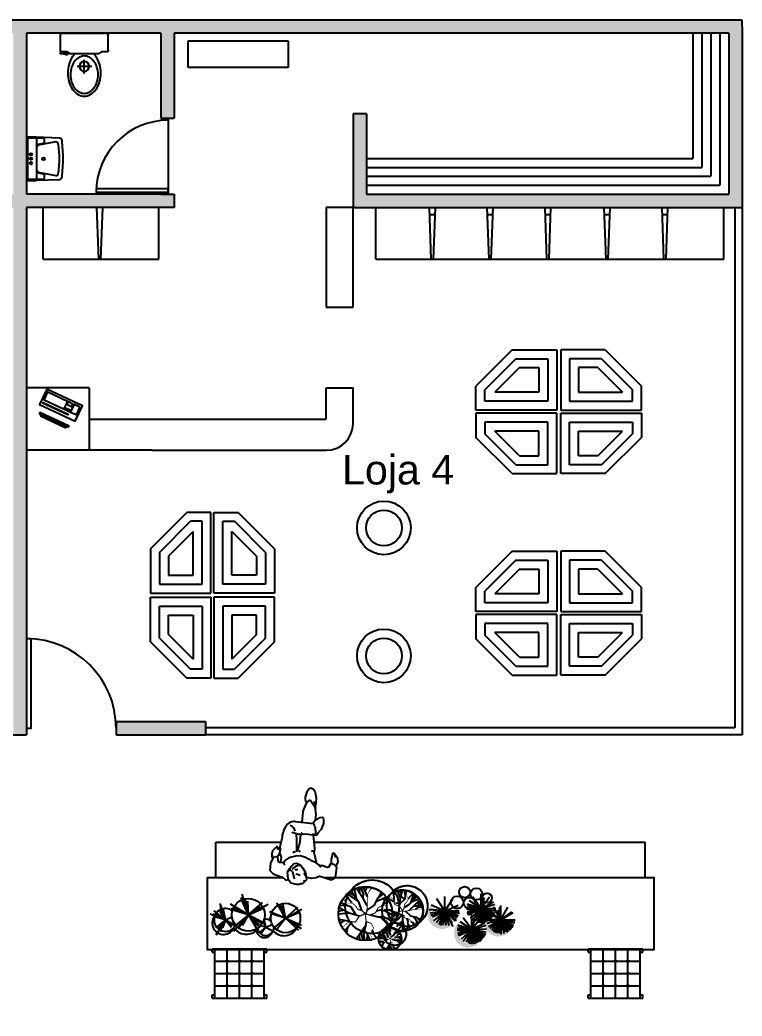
# Model space of a CAD drawing. Header units: metres. Extents: x 2965.9 to 2998, y 1590.4 to 1610.5.
# Drawn here: x 2989.96 to 2998.03, y 1599.35 to 1610.49 of the extents above; entities that cross this region are included whole.
import ezdxf

# ---------------------------------------------------------------- set-up
doc = ezdxf.new("R2010")
doc.units = ezdxf.units.M
doc.layers.add('ARQ-Linha-fina', color=1, linetype='Continuous')
doc.styles.add('arial', font='arial.ttf')
doc.styles.add('ATTR', font='romans.shx', dxfattribs={"width": 0.8, "height": 0.7})

# ---------------------------------------------------------------- blocks, each defined once
blk = doc.blocks.new('gewrgrgr')
for p, q in [((0, 0.253), (0, -0.253)), ((0.189, 0.267), (0.018, 0.267)), ((0.207, 0.193), (0.207, 0.253)), ((0.22, 0.268, 0.62), (0.22, 0.188, 0.62)), ((0.231, 0.268, 0.62), (0.22, 0.268, 0.62)), ((0.231, 0.241, 0.62), (0.231, 0.268, 0.62)), ((0.241, 0.202, 0.62), (0.231, 0.241, 0.62)), ((0.228, 0.159), (0.207, 0.193)), ((0.22, 0.188, 0.62), (0.241, 0.188, 0.62)), ((0.228, -0.159), (0.228, 0.159)), ((0.228, 0.118, 0.32), (0.245, 0.118, 0.32)), ((0.241, 0.188, 0.62), (0.241, 0.202, 0.62)), ((0.37, -0.085), (0.37, 0.081)), ((0.448, 0), (0.296, 0)), ((0.207, -0.193), (0.228, -0.159)), ((0.207, -0.253), (0.207, -0.193)), ((0.228, -0.118, 0.32), (0.244, -0.118, 0.32)), ((0.189, -0.267), (0.018, -0.267))]:
    blk.add_line(p, q)
for points in [[(0.245, 0.118, -0.025691), (0.261, 0.131, -0.083213), (0.342, 0.17, -0.071868), (0.444, 0.185, -0.071868), (0.547, 0.17, -0.083213), (0.628, 0.131, -0.106686), (0.685, 0.067, -0.132415), (0.703, 0, -0.132415)], [(0.703, 0, -0.132415), (0.685, -0.067, -0.106686), (0.628, -0.131, -0.083213), (0.547, -0.17, -0.071868), (0.444, -0.185, -0.071868), (0.342, -0.17, -0.102933), (0.244, -0.118, -0.106686)]]:
    blk.add_lwpolyline(points, format="xyb")
blk.add_lwpolyline([(0.463, -0.155, -0.074259), (0.38, -0.142, -0.084949), (0.314, -0.109, -0.106298), (0.268, -0.057, -0.128632), (0.253, 0, -0.128632), (0.268, 0.057, -0.106298), (0.314, 0.109, -0.084949), (0.38, 0.142, -0.074259), (0.463, 0.155, -0.074259), (0.545, 0.142, -0.084949), (0.611, 0.109, -0.106298), (0.657, 0.057, -0.128632), (0.672, 0, -0.128632), (0.657, -0.057, -0.106298), (0.611, -0.109, -0.084949), (0.545, -0.142, -0.074259)], format="xyb", close=True)
blk.add_circle((0.37, -0.001), 0.0562)
for centre, start, end in [((0.013, 0.254), 69.6901, 184.0497), ((0.194, 0.254), 355.9503, 110.3099), ((0.013, -0.254), 175.9503, 290.3099), ((0.194, -0.254), 249.6901, 4.0497)]:
    blk.add_arc(centre, 0.0132, start, end)
blk = doc.blocks.new('erg')
blk.add_lwpolyline([(0.103, 0.242), (0.01, 0.242, 0.414214), (0, 0.232), (0, 0), (0, -0.232, 0.414214), (0.01, -0.242), (0.103, -0.242, 0.414214), (0.113, -0.232), (0.113, 0), (0.113, 0.232, 0.414214)], format="xyb", close=True)
for points in [[(0.125, 0.149), (0.124, 0.151, -0.401382), (0.133, 0.162), (0.19, 0.173, 0.362278), (0.198, 0.183), (0.198, 0.219, 0.414214), (0.188, 0.229), (0.028, 0.229, 0.414214), (0.008, 0.209), (0.008, -0.209, 0.414214), (0.028, -0.229), (0.188, -0.229, 0.414214), (0.198, -0.219), (0.198, -0.183, 0.362278), (0.19, -0.173), (0.133, -0.162, -0.401382), (0.124, -0.151), (0.125, -0.149)], [(0.107, -0.241), (0.367, -0.23, 0.374936), (0.396, -0.203, 0.011016), (0.41, 0, 0.011016), (0.396, 0.203, 0.374936), (0.367, 0.23), (0.107, 0.241)], [(0.113, -0.131, 0.361655), (0.13, -0.151), (0.328, -0.188, 0.413017), (0.351, -0.172, 0.047799), (0.367, 0, 0.047799), (0.351, 0.172, 0.413017), (0.328, 0.188), (0.13, 0.151, 0.361655), (0.113, 0.131)]]:
    blk.add_lwpolyline(points, format="xyb")
for centre, radius in [((0.048, 0.051), 0.0131), ((0.048, 0.001), 0.0131), ((0.188, 0), 0.0156), ((0.048, -0.049), 0.0131)]:
    blk.add_circle(centre, radius)
blk = doc.blocks.new('ADC_VEG_JDPLAN_4')
for p, q in [((-0.091, 0.011), (-0.162, 0.243)), ((-0.347, -0.046), (-0.405, 0.138)), ((-0.091, 0.011), (-0.291, 0.131)), ((-0.091, 0.011), (-0.17, 0.206)), ((-0.091, 0.011), (-0.164, 0.176)), ((-0.091, 0.011), (-0.125, 0.19)), ((-0.091, 0.011), (-0.098, 0.162)), ((-0.091, 0.011), (0.068, 0.147)), ((-0.091, 0.011), (0.132, 0.129)), ((0.325, -0.025), (0.228, 0.145)), ((0.325, -0.025), (0.259, 0.123)), ((0.325, -0.025), (0.279, 0.114)), ((0.325, -0.025), (0.294, 0.137)), ((-0.347, -0.046), (-0.517, 0.02)), ((-0.347, -0.046), (-0.486, 0.02)), ((-0.347, -0.046), (-0.475, 0.057)), ((-0.347, -0.046), (-0.446, 0.024)), ((-0.347, -0.046), (-0.44, 0.009)), ((-0.347, -0.046), (-0.405, 0.048)), ((-0.347, -0.046), (-0.403, 0.103)), ((-0.347, -0.046), (-0.399, 0.069)), ((-0.347, -0.046), (-0.371, 0.08)), ((-0.091, 0.011), (-0.284, 0.081)), ((-0.091, 0.011), (-0.266, 0.062)), ((-0.091, 0.011), (-0.256, -0.175)), ((-0.091, 0.011), (-0.249, 0.081)), ((-0.091, 0.011), (-0.232, -0.106)), ((-0.091, 0.011), (-0.199, -0.134)), ((-0.091, 0.011), (-0.159, -0.107)), ((-0.091, 0.011), (0.046, 0.105)), ((-0.091, 0.011), (0.077, 0.086)), ((-0.091, 0.011), (0.051, -0.077)), ((-0.091, 0.011), (0.031, -0.096)), ((-0.091, 0.011), (0.022, -0.116)), ((-0.091, 0.011), (-0.002, -0.105)), ((-0.091, 0.011), (0.016, -0.164)), ((-0.091, 0.011), (0.071, -0.073)), ((0.325, -0.025), (0.145, 0.044)), ((0.325, -0.025), (0.167, 0.021)), ((0.325, -0.025), (0.461, 0.096)), ((0.325, -0.025), (0.507, 0.074)), ((0.325, -0.025), (0.476, 0.042)), ((-0.347, -0.046), (-0.47, -0.01)), ((-0.347, -0.046), (-0.455, -0.215)), ((-0.347, -0.046), (-0.446, -0.127)), ((-0.347, -0.046), (-0.427, -0.129)), ((-0.347, -0.046), (-0.423, -0.147)), ((-0.347, -0.046), (-0.409, -0.177)), ((-0.347, -0.046), (-0.379, -0.134)), ((-0.347, -0.046), (-0.274, -0.013)), ((-0.347, -0.046), (-0.234, -0.104)), ((-0.347, -0.046), (-0.225, -0.125)), ((-0.347, -0.046), (-0.271, -0.105)), ((-0.347, -0.046), (-0.278, -0.129)), ((0.104, -0.129), (0.077, -0.066)), ((0.104, -0.129), (0.087, -0.039)), ((0.104, -0.129), (0.176, -0.097)), ((0.325, -0.025), (0.198, -0.13)), ((0.325, -0.025), (0.227, -0.155)), ((0.325, -0.025), (0.471, -0.1)), ((0.325, -0.025), (0.469, -0.162)), ((0.325, -0.025), (0.5, -0.144)), ((0.325, -0.025), (0.504, -0.103)), ((0.104, -0.129), (0.034, -0.187)), ((0.104, -0.129), (0.046, -0.112)), ((0.104, -0.129), (0.05, -0.201)), ((0.104, -0.129), (0.185, -0.171))]:
    blk.add_line(p, q)
for centre, radius in [((-0.091, 0.011), 0.183), ((0.325, -0.025), 0.165)]:
    blk.add_circle(centre, radius)
for centre, radius, start, end in [((-0.347, -0.046), 0.128, 52.091, 333.029), ((0.308, -0.063), 0.16, 156.2878, 174.7701), ((-0.368, -0.082), 0.127, 142.7917, 336.8385), ((0.104, -0.129), 0.0917, 50.0041, 101.3809), ((-0.115, -0.028), 0.178, 217.4653, 309.6559), ((0.09, -0.152), 0.092, 178.8446, 337.2843), ((0.104, -0.129), 0.0917, 187.2069, 359.9176), ((0.308, -0.063), 0.16, 220.8899, 336.0476)]:
    blk.add_arc(centre, radius, start, end)
at = {"style": 'ATTR', "width": 0.8, "flags": 9}
blk.add_attdef('ESTCODE', (-0.091, 0.011), '', height=0.00214, dxfattribs=at)
blk = doc.blocks.new('ADC_VEG_JDPLAN_3')
for points in [[(-0.167, -0.027, -0.843162), (-0.395, 0.19, 1.186011)], [(0.465, -0.112, -0.843162), (0.238, 0.105, 1.186011)], [(0.128, -0.234, -0.843162), (-0.1, -0.017, 1.186011)]]:
    blk.add_hatch(color=256).paths.add_polyline_path(points)
for p, q in [((-0.267, 0.101), (-0.357, 0.24)), ((-0.267, 0.101), (-0.267, 0.266)), ((-0.267, 0.101), (-0.178, 0.24)), ((0.138, 0.13), (0.041, 0.263)), ((0.138, 0.13), (0.138, 0.295)), ((0.138, 0.13), (0.234, 0.263)), ((0.138, 0.13), (0.176, 0.255)), ((-0.267, 0.101), (-0.442, 0.116)), ((-0.267, 0.101), (-0.421, 0.121)), ((-0.267, 0.101), (-0.418, 0.17)), ((-0.267, 0.101), (-0.117, 0.17)), ((-0.267, 0.101), (-0.105, 0.113)), ((0.138, 0.13), (-0.025, 0.141)), ((0.138, 0.13), (-0.025, 0.119)), ((0.138, 0.13), (-0.019, 0.094)), ((0.138, 0.13), (-0.018, 0.181)), ((0.138, 0.13), (-0.018, 0.08)), ((0.138, 0.13), (-0.017, 0.066)), ((0.138, 0.13), (-0.013, 0.166)), ((0.138, 0.13), (-0.002, 0.058)), ((0.138, 0.13), (0.008, 0.217)), ((0.138, 0.13), (0.018, 0.022)), ((0.138, 0.13), (0.041, -0.002)), ((0.138, 0.13), (0.074, -0.011)), ((0.138, 0.13), (0.1, -0.025)), ((0.138, 0.13), (0.117, -0.027)), ((0.138, 0.13), (0.279, 0.206)), ((0.138, 0.13), (0.294, 0.181)), ((0.138, 0.13), (0.302, 0.137)), ((0.138, 0.13), (0.234, -0.002)), ((0.138, 0.13), (0.215, -0.006)), ((0.138, 0.13), (0.245, 0.011)), ((0.138, 0.13), (0.25, 0.018)), ((0.138, 0.13), (0.265, 0.033)), ((0.138, 0.13), (0.3, 0.105)), ((0.138, 0.13), (0.294, 0.08)), ((0.138, 0.13), (0.276, 0.05)), ((0.138, 0.13), (0.283, 0.062)), ((0.138, 0.13), (0.138, -0.034)), ((0.138, 0.13), (0.194, -0.019)), ((0.138, 0.13), (0.173, -0.027)), ((0.138, 0.13), (0.146, -0.028)), ((0.359, 0.006), (0.279, 0.145)), ((0.359, 0.006), (0.33, 0.116)), ((0.359, 0.006), (0.349, 0.147)), ((0.359, 0.006), (0.359, 0.166)), ((0.359, 0.006), (0.439, 0.145)), ((-0.267, 0.101), (-0.431, 0.078)), ((-0.267, 0.101), (-0.425, 0.054)), ((-0.267, 0.101), (-0.403, 0.034)), ((-0.267, 0.101), (-0.392, -0.007)), ((-0.267, 0.101), (-0.361, -0.027)), ((-0.267, 0.101), (-0.333, -0.046)), ((-0.267, 0.101), (-0.314, -0.058)), ((-0.267, 0.101), (-0.285, -0.054)), ((-0.267, 0.101), (-0.142, -0.007)), ((-0.267, 0.101), (-0.14, 0.007)), ((-0.267, 0.101), (-0.154, -0.008)), ((-0.267, 0.101), (-0.124, 0.033)), ((-0.267, 0.101), (-0.104, 0.078)), ((-0.267, 0.101), (-0.106, 0.09)), ((-0.267, 0.101), (-0.114, 0.054)), ((-0.267, 0.101), (-0.188, -0.028)), ((-0.267, 0.101), (-0.177, -0.068)), ((-0.267, 0.101), (-0.221, -0.058)), ((-0.267, 0.101), (-0.256, -0.054)), ((0.035, -0.104), (-0.062, 0.029)), ((0.035, -0.104), (0.035, 0.06)), ((0.035, -0.104), (0.132, 0.029)), ((0.035, -0.104), (0.073, 0.02)), ((0.359, 0.006), (0.199, 0.006)), ((0.359, 0.006), (0.202, -0.007)), ((0.359, 0.006), (0.207, -0.036)), ((0.359, 0.006), (0.22, 0.086)), ((0.359, 0.006), (0.22, -0.074)), ((0.359, 0.006), (0.229, 0.071)), ((0.359, 0.006), (0.235, 0.103)), ((0.359, 0.006), (0.236, -0.092)), ((0.359, 0.006), (0.26, -0.116)), ((0.359, 0.006), (0.279, -0.133)), ((0.359, 0.006), (0.287, -0.136)), ((0.359, 0.006), (0.308, -0.143)), ((0.359, 0.006), (0.335, -0.148)), ((0.359, 0.006), (0.484, 0.093)), ((0.359, 0.006), (0.498, 0.086)), ((0.359, 0.006), (0.359, -0.154)), ((0.359, 0.006), (0.439, -0.133)), ((0.359, 0.006), (0.471, -0.105)), ((0.359, 0.006), (0.464, -0.109)), ((0.359, 0.006), (0.444, -0.114)), ((0.359, 0.006), (0.428, -0.135)), ((0.359, 0.006), (0.413, -0.129)), ((0.359, 0.006), (0.391, -0.148)), ((0.359, 0.006), (0.515, -0.006)), ((0.359, 0.006), (0.519, 0.006)), ((0.359, 0.006), (0.498, -0.074)), ((0.359, 0.006), (0.502, -0.056)), ((0.359, 0.006), (0.512, -0.028)), ((0.359, 0.006), (0.484, -0.087)), ((0.035, -0.104), (-0.128, -0.094)), ((0.035, -0.104), (-0.128, -0.116)), ((0.035, -0.104), (-0.122, -0.14)), ((0.035, -0.104), (-0.121, -0.053)), ((0.035, -0.104), (-0.121, -0.155)), ((0.035, -0.104), (-0.119, -0.169)), ((0.035, -0.104), (-0.116, -0.068)), ((0.035, -0.104), (-0.105, -0.176)), ((0.035, -0.104), (-0.095, -0.017)), ((0.035, -0.104), (-0.085, -0.212)), ((0.035, -0.104), (-0.062, -0.237)), ((0.035, -0.104), (-0.029, -0.245)), ((0.035, -0.104), (-0.003, -0.26)), ((0.035, -0.104), (0.014, -0.262)), ((0.035, -0.104), (0.176, -0.029)), ((0.035, -0.104), (0.191, -0.053)), ((0.035, -0.104), (0.199, -0.097)), ((0.035, -0.104), (0.035, -0.268)), ((0.035, -0.104), (0.112, -0.241)), ((0.035, -0.104), (0.092, -0.254)), ((0.035, -0.104), (0.07, -0.262)), ((0.035, -0.104), (0.043, -0.263)), ((0.035, -0.104), (0.147, -0.217)), ((0.035, -0.104), (0.162, -0.202)), ((0.035, -0.104), (0.173, -0.184)), ((0.035, -0.104), (0.197, -0.13)), ((0.035, -0.104), (0.191, -0.155)), ((0.035, -0.104), (0.18, -0.173)), ((0.035, -0.104), (0.142, -0.224)), ((0.035, -0.104), (0.132, -0.237))]:
    blk.add_line(p, q)
for centre, radius in [((-0.046, 0.314), 0.0621), ((0.086, 0.294), 0.0659), ((-0.129, 0.201), 0.0695), ((0.009, 0.192), 0.0633), ((0.205, 0.249), 0.0547)]:
    blk.add_circle(centre, radius)
blk = doc.blocks.new('ADC_VEG_JDPLAN_2')
for p, q in [((-0.287, 0.154), (-0.406, 0.233)), ((0.305, 0.131), (0.344, 0.233)), ((-0.079, 0.044), (-0.035, 0.054)), ((-0.035, 0.054), (0, 0.041)), ((0, 0.041), (0.022, 0.056)), ((0.011, 0.048), (0.043, 0.026)), ((0.022, 0.056), (0.094, 0.054)), ((0.043, 0.026), (0.097, 0.003)), ((0.061, 0.055), (0.097, 0.031)), ((-0.145, -0.002), (-0.062, -0.025)), ((-0.062, -0.025), (0.002, -0.023)), ((-0.037, -0.024), (-0.005, -0.06)), ((-0.005, -0.06), (0.029, -0.074)), ((0.002, -0.023), (0.087, -0.068)), ((0.028, -0.037), (0.093, -0.039)), ((0.029, -0.074), (0.065, -0.126)), ((0.177, -0.098), (0.157, -0.126)), ((0.207, -0.082), (0.177, -0.098)), ((0.215, -0.085), (0.193, -0.114)), ((0.213, -0.001), (0.21, -0.066)), ((0.21, -0.066), (0.222, -0.113)), ((0.259, -0.042), (0.273, -0.073)), ((0.277, -0.108), (0.265, -0.135)), ((0.273, -0.073), (0.269, -0.101)), ((0.269, -0.101), (0.284, -0.115)), ((-0.126, -0.173), (-0.115, -0.216)), ((-0.115, -0.216), (-0.085, -0.25)), ((0.038, -0.208), (-0.013, -0.174)), ((0.157, -0.126), (0.15, -0.135)), ((0.189, -0.142), (0.156, -0.177)), ((0.193, -0.114), (0.189, -0.142)), ((0.222, -0.113), (0.203, -0.184)), ((0.216, -0.135), (0.226, -0.184)), ((0.265, -0.135), (0.257, -0.18)), ((0.29, -0.144), (0.278, -0.174)), ((0.284, -0.115), (0.295, -0.169)), ((-0.085, -0.25), (-0.076, -0.262)), ((0.098, -0.274), (0.134, -0.284)), ((0.127, -0.254), (0.145, -0.25)), ((0.134, -0.284), (0.161, -0.283)), ((0.145, -0.25), (0.16, -0.256)), ((0.145, -0.284), (0.158, -0.299)), ((0.158, -0.299), (0.173, -0.305)), ((0.16, -0.256), (0.17, -0.249)), ((0.161, -0.283), (0.197, -0.302)), ((0.165, -0.253), (0.178, -0.262)), ((0.17, -0.249), (0.2, -0.25)), ((0.172, -0.289), (0.2, -0.29)), ((0.173, -0.305), (0.188, -0.327)), ((0.178, -0.262), (0.202, -0.272)), ((0.186, -0.25), (0.201, -0.26)), ((0.106, -0.347), (0.111, -0.366)), ((0.111, -0.366), (0.124, -0.38)), ((0.124, -0.38), (0.128, -0.385))]:
    blk.add_line(p, q)
for points in [[(0.036, 0.192, 0.401702), (-0.375, 0.258, -0.510446), (0.113, 0.269, -1.046755), (0.398, -0.089, 0.967158)], [(0.186, -0.33, 0.330191), (0.165, -0.179, 0.090569), (0.247, -0.181, -0.353291)]]:
    blk.add_lwpolyline(points, format="xyb", close=True)
for points in [[(-0.329, 0.215), (-0.39, 0.247)], [(-0.244, 0.046), (-0.271, 0.132), (-0.363, 0.265)], [(-0.302, 0.176), (-0.311, 0.227), (-0.326, 0.285)], [(-0.183, 0.104), (-0.229, 0.182), (-0.304, 0.294)], [(-0.264, 0.234), (-0.264, 0.305)], [(-0.229, 0.182), (-0.223, 0.234), (-0.252, 0.307)], [(-0.181, 0.198), (-0.226, 0.31)], [(-0.205, 0.258), (-0.181, 0.31)], [(-0.185, 0.05), (-0.102, 0.106), (-0.065, 0.183), (-0.001, 0.233)], [(-0.048, 0.196), (-0.024, 0.252)], [(0.12, 0.162), (0.116, 0.253)], [(0.18, 0.091), (0.188, 0.181), (0.159, 0.268)], [(0.201, 0.233), (0.181, 0.272)], [(0.183, 0.12), (0.241, 0.176), (0.256, 0.27)], [(0.188, 0.181), (0.211, 0.275)], [(0.246, 0.207), (0.233, 0.274)], [(0.276, 0.177), (0.33, 0.242)], [(0.344, 0.173), (0.357, 0.223)], [(-0.308, -0.006), (-0.363, 0.085), (-0.479, 0.131)], [(-0.354, 0.13), (-0.421, 0.218)], [(-0.079, 0.152), (-0.023, 0.174), (0.032, 0.198)], [(-0.022, 0.095), (0.019, 0.133), (0.061, 0.153)], [(-0.018, 0.176), (0.028, 0.167), (0.055, 0.164)], [(0.122, 0.14), (0.072, 0.164), (0.045, 0.18)], [(0.181, 0.13), (0.135, 0.126)], [(0.236, 0.166), (0.205, 0.198)], [(0.232, 0.081), (0.291, 0.116), (0.375, 0.207)], [(0.286, 0.046), (0.336, 0.093), (0.407, 0.167)], [(0.319, 0.146), (0.356, 0.162), (0.396, 0.182)], [(0.336, 0.093), (0.376, 0.097), (0.425, 0.131)], [(0.356, 0.059), (0.432, 0.112)], [(0.369, 0.128), (0.422, 0.14)], [(-0.271, -0.018), (-0.384, 0.017), (-0.504, 0.006)], [(-0.447, 0.049), (-0.503, 0.036)], [(-0.384, 0.017), (-0.497, 0.075)], [(-0.401, 0.1), (-0.49, 0.103)], [(0.231, -0.017), (0.165, 0.009), (0.096, 0.037)], [(0.15, 0.024), (0.112, 0.022), (0.097, 0.022)], [(0.142, 0.018), (0.101, 0.005)], [(0.165, 0.009), (0.105, -0.024)], [(0.245, 0.038), (0.3, -0.014), (0.364, -0.029), (0.412, -0.068)], [(0.396, 0.088), (0.439, 0.078)], [(-0.379, -0.075), (-0.497, -0.054)], [(-0.435, -0.065), (-0.485, -0.095)], [(-0.351, -0.079), (-0.396, -0.135), (-0.437, -0.179)], [(-0.195, -0.076), (-0.202, -0.126), (-0.223, -0.205), (-0.213, -0.29)], [(0.156, -0.052), (0.109, -0.053)], [(0.193, -0.016), (0.174, -0.039), (0.118, -0.08)], [(0.306, -0.075), (0.34, -0.099), (0.363, -0.128)], [(0.339, -0.023), (0.364, -0.061), (0.391, -0.098)], [(0.367, -0.065), (0.367, -0.101), (0.37, -0.121)], [(0.376, -0.039), (0.422, -0.048)], [(-0.405, -0.145), (-0.414, -0.205)], [(-0.202, -0.124), (-0.255, -0.2), (-0.31, -0.281)], [(-0.255, -0.2), (-0.23, -0.287)], [(-0.215, -0.173), (-0.191, -0.204), (-0.155, -0.286)], [(0.029, -0.276), (0.005, -0.237), (-0.044, -0.217)], [(0.009, -0.218), (-0.02, -0.18)], [(0.02, -0.181), (-0.006, -0.168)], [(0.056, -0.254), (0.044, -0.217), (0.005, -0.16)], [(0.031, -0.198), (0.027, -0.176), (0.021, -0.152)], [(0.082, -0.229), (0.062, -0.196), (0.031, -0.148)], [(0.047, -0.173), (0.047, -0.143)], [(0.062, -0.196), (0.065, -0.173), (0.053, -0.142)], [(0.083, -0.189), (0.064, -0.141)], [(0.073, -0.163), (0.083, -0.141)], [(0.081, -0.252), (0.116, -0.228), (0.133, -0.195), (0.16, -0.174)], [(0.126, -0.208), (0.15, -0.199), (0.174, -0.189)], [(0.14, -0.19), (0.15, -0.166)], [(0.151, -0.233), (0.168, -0.217), (0.186, -0.208)], [(-0.274, -0.228), (-0.268, -0.283)], [(-0.18, -0.229), (-0.192, -0.29)], [(-0.031, -0.252), (-0.055, -0.258)], [(0.045, -0.281), (-0.004, -0.266), (-0.055, -0.271)], [(-0.004, -0.266), (-0.052, -0.241)], [(-0.002, -0.305), (-0.052, -0.296)], [(-0.011, -0.231), (-0.049, -0.229)], [(-0.026, -0.301), (-0.047, -0.314)], [(0.01, -0.307), (-0.009, -0.331), (-0.026, -0.35)], [(0.074, -0.326), (0.051, -0.359), (0.028, -0.393)], [(0.077, -0.306), (0.074, -0.327), (0.065, -0.361), (0.069, -0.397)], [(-0.013, -0.335), (-0.016, -0.361)], [(0.043, -0.37), (0.046, -0.394)], [(0.051, -0.359), (0.062, -0.396)], [(0.069, -0.347), (0.079, -0.36), (0.094, -0.396)], [(0.083, -0.371), (0.078, -0.397)]]:
    blk.add_lwpolyline(points)
for points in [[(-0.204, 0.01, 0.0146, 0.0146, 0.048872), (-0.188, 0.032, 0.0146, 0.0146, 0.127482), (-0.185, 0.042, 0.0146, 0.0126, 0.001579), (-0.184, 0.067, 0.0126, 0.00971, -0.001112), (-0.183, 0.101, 0.00971, 0.00872, -0.000734), (-0.182, 0.144, 0.00872, 0.00728, -0.000503), (-0.18, 0.206, 0.00728, 0.00479, -0.114652), (-0.171, 0.242, 0.00479, 0.0146, -0.058689), (-0.129, 0.302, 0.0146, 0.0146, 0)], [(0.213, 0.045, 0.0111, 0.0111, 0), (0.232, 0.081, 0.0111, 0.00925, 0), (0.233, 0.114, 0.00925, 0.0074, 0), (0.261, 0.144, 0.0074, 0.00555, 0), (0.277, 0.175, 0.00555, 0.00185, 0), (0.264, 0.215, 0.00185, 0, 0), (0.296, 0.259, 0, 0, 0)], [(-0.204, 0.01, 0.0146, 0.0146, 0), (-0.244, 0.046, 0.0146, 0.0121, 0), (-0.285, 0.057, 0.0121, 0.00971, 0), (-0.316, 0.101, 0.00971, 0.00728, 0), (-0.352, 0.13, 0.00728, 0.00243, 0), (-0.407, 0.125, 0.00243, 0.0146, 0), (-0.453, 0.179, 0.0146, 0.0146, 0)], [(-0.204, 0.01, 0.0146, 0.0146, 0), (-0.152, -0.005, 0.0146, 0.0121, 0), (-0.092, 0.019, 0.0121, 0.00971, 0), (-0.059, 0.079, 0.00971, 0.00728, 0), (0.005, 0.107, 0.00728, 0, 0), (0.054, 0.094, 0, 0, 0), (0.081, 0.107, 0, 0, 0)], [(0.213, 0.045, 0.0111, 0.0111, 0), (0.178, 0.093, 0.0111, 0.00925, 0), (0.124, 0.112, 0.00925, 0.0074, 0), (0.12, 0.162, 0.0074, 0.00555, 0), (0.087, 0.188, 0.00555, 0.00185, 0), (0.053, 0.21, 0.00185, 0.00185, 0)], [(-0.204, 0.01, 0.0146, 0.0146, 0), (-0.275, -0.02, 0.0146, 0.0121, 0), (-0.315, -0.084, 0.0121, 0.00971, 0), (-0.379, -0.075, 0.00971, 0.00728, 0), (-0.423, -0.109, 0.00728, 0.00243, 0), (-0.46, -0.146, 0.00243, 0.00243, 0)], [(-0.204, 0.01, 0.0121, 0.0121, 0), (-0.195, -0.076, 0.0121, 0.00971, 0), (-0.136, -0.101, 0.00971, 0.00728, 0), (-0.112, -0.149, 0.00728, 0.00728, 0), (-0.139, -0.194, 0.00728, 0, 0), (-0.143, -0.236, 0.00728, 0, 0), (-0.123, -0.279, 0.00728, 0, 0)], [(0.213, 0.045, 0.00925, 0.00925, 0), (0.15, 0.024, 0.00925, 0.0074, 0), (0.141, -0.024, 0.0074, 0.00555, 0), (0.109, -0.05, 0.00555, 0.00555, 0), (0.092, -0.044, 0.00555, 0.00555, 0)], [(0.213, 0.045, 0.0111, 0.0111, 0), (0.209, 0.004, 0.0111, 0.00925, 0), (0.238, -0.036, 0.00925, 0.0074, 0), (0.288, -0.051, 0.0074, 0.00555, 0), (0.32, -0.094, 0.00555, 0, 0), (0.318, -0.132, 0, 0, 0), (0.332, -0.15, 0, 0, 0)], [(0.213, 0.045, 0.0111, 0.0111, 0.048872), (0.231, 0.037, 0.0111, 0.0111, 0.127482), (0.239, 0.037, 0.0111, 0.00957, 0.001579), (0.258, 0.04, 0.00957, 0.0074, -0.001112), (0.283, 0.045, 0.0074, 0.00665, -0.000734), (0.315, 0.052, 0.00665, 0.00555, -0.000503), (0.362, 0.061, 0.00555, 0.00365, -0.114652), (0.39, 0.059, 0.00365, 0, -0.058689), (0.442, 0.039, 0, 0, 0)], [(0.073, -0.269, 0.00622, 0.00622, 0), (0.056, -0.254, 0.00622, 0.00518, 0), (0.038, -0.249, 0.00518, 0.00414, 0), (0.025, -0.23, 0.00414, 0.00311, 0), (0.01, -0.218, 0.00311, 0.00104, 0), (-0.013, -0.22, 0.00104, 0.00622, 0), (-0.033, -0.197, 0.00622, 0.00622, 0)], [(0.073, -0.269, 0.00622, 0.00622, 0.048872), (0.08, -0.26, 0.00622, 0.00622, 0.127482), (0.081, -0.255, 0.00622, 0.00536, 0.001579), (0.082, -0.245, 0.00536, 0.00414, -0.001112), (0.082, -0.23, 0.00414, 0.00372, -0.000734), (0.082, -0.212, 0.00372, 0.00311, -0.000503), (0.083, -0.186, 0.00311, 0.00204, -0.114652), (0.087, -0.17, 0.00204, 0.00622, -0.058689), (0.105, -0.144, 0.00622, 0.00622, 0)], [(0.073, -0.269, 0.00622, 0.00622, 0), (0.043, -0.282, 0.00622, 0.00518, 0), (0.026, -0.309, 0.00518, 0.00414, 0), (-0.002, -0.305, 0.00414, 0.00311, 0), (-0.02, -0.32, 0.00311, 0.00104, 0), (-0.036, -0.336, 0.00104, 0.00104, 0)], [(0.073, -0.269, 0.00622, 0.00622, 0), (0.095, -0.276, 0.00622, 0.00518, 0), (0.121, -0.265, 0.00518, 0.00414, 0), (0.135, -0.239, 0.00414, 0.00311, 0), (0.162, -0.227, 0.00311, 0, 0), (0.183, -0.233, 0, 0, 0), (0.195, -0.228, 0, 0, 0)], [(0.073, -0.269, 0.00518, 0.00518, 0), (0.077, -0.306, 0.00518, 0.00414, 0), (0.102, -0.316, 0.00414, 0.00311, 0), (0.112, -0.337, 0.00311, 0.00311, 0), (0.101, -0.356, 0.00311, 0, 0), (0.099, -0.374, 0.00311, 0, 0), (0.108, -0.392, 0.00311, 0, 0)]]:
    blk.add_lwpolyline(points, format="xyseb")
for centre, radius in [((-0.127, 0.087), 0.301), ((-0.204, 0.01), 0.301), ((0.213, 0.045), 0.229), ((0.264, 0.096), 0.229), ((0.124, -0.218), 0.128), ((0.073, -0.269), 0.128)]:
    blk.add_circle(centre, radius)
blk = doc.blocks.new('ADC_CADEIRA_17-P')
for p, q in [((-0.275, -0.275), (-0.275, 0.275)), ((-0.275, 0.275), (0.275, 0.275)), ((-0.1375, 0.1475), (-0.1375, 0.275)), ((0, 0.1475), (0, 0.275)), ((0.1375, 0.1475), (0.1375, 0.275)), ((0.275, -0.275), (0.275, 0.275)), ((-0.275, 0.1375), (-0.1475, 0.1375)), ((-0.1375, 0.01), (-0.1375, 0.1275)), ((-0.1275, 0.1375), (-0.01, 0.1375)), ((0, 0.01), (0, 0.1275)), ((0.01, 0.1375), (0.1275, 0.1375)), ((0.1375, 0.01), (0.1375, 0.1275)), ((0.1475, 0.1375), (0.275, 0.1375)), ((-0.275, 0), (-0.1475, 0)), ((-0.1275, 0), (-0.01, 0)), ((0.01, 0), (0.1275, 0)), ((0.1475, 0), (0.275, 0)), ((-0.1375, -0.1275), (-0.1375, -0.01)), ((0, -0.1275), (0, -0.01)), ((0.1375, -0.1275), (0.1375, -0.01)), ((-0.275, -0.1375), (-0.1475, -0.1375)), ((-0.1375, -0.275), (-0.1375, -0.1475)), ((-0.1275, -0.1375), (-0.01, -0.1375)), ((0, -0.275), (0, -0.1475)), ((0.01, -0.1375), (0.1275, -0.1375)), ((0.1375, -0.275), (0.1375, -0.1475)), ((0.1475, -0.1375), (0.275, -0.1375)), ((-0.275, -0.275), (0.275, -0.275))]:
    blk.add_line(p, q)
for centre in [(-0.1375, 0.1375), (0, 0.1375), (0.1375, 0.1375), (-0.1375, 0), (0, 0), (0.1375, 0), (-0.1375, -0.1375), (0, -0.1375), (0.1375, -0.1375)]:
    blk.add_circle(centre, 0.01)
at = {"layer": 'ARQ-Linha-fina'}
for p, q in [((-0.305, 0.24), (-0.305, 0.275)), ((-0.305, 0.275), (-0.275, 0.275)), ((-0.305, 0.24), (-0.275, 0.24)), ((0.275, 0.275), (0.305, 0.275)), ((0.275, 0.24), (0.305, 0.24)), ((0.305, 0.24), (0.305, 0.275)), ((-0.305, -0.275), (-0.305, -0.24)), ((-0.305, -0.24), (-0.275, -0.24)), ((-0.305, -0.275), (-0.275, -0.275)), ((0.275, -0.24), (0.305, -0.24)), ((0.275, -0.275), (0.305, -0.275)), ((0.305, -0.275), (0.305, -0.24))]:
    blk.add_line(p, q, dxfattribs=at)
blk = doc.blocks.new('ADC_HUM_11-P')
at = {"linetype": 'ByBlock'}
for p, q in [((0.084, 0.857), (0.085, 0.893)), ((0.085, 0.893), (0.105, 0.962)), ((0.105, 0.962), (0.124, 0.99)), ((0.124, 0.99), (0.143, 0.995)), ((0.143, 0.995), (0.172, 0.98)), ((0.172, 0.98), (0.194, 0.943)), ((0.194, 0.943), (0.202, 0.884)), ((0.065, 0.752), (0.098, 0.833)), ((0.095, 0.834), (0.084, 0.857)), ((0.098, 0.833), (0.136, 0.86)), ((0.136, 0.86), (0.173, 0.807)), ((0.173, 0.807), (0.198, 0.763)), ((0.182, 0.841), (0.201, 0.699)), ((0.199, 0.825), (0.193, 0.781)), ((0.202, 0.884), (0.199, 0.825)), ((0.054, 0.721), (0.044, 0.616)), ((0.054, 0.721), (0.065, 0.752)), ((0.201, 0.699), (0.194, 0.641)), ((-0.031, 0.62), (0.175, 0.596)), ((0.169, 0.597), (0.185, 0.621)), ((0.185, 0.621), (0.246, 0.665)), ((0.194, 0.641), (0.191, 0.626)), ((0.246, 0.665), (0.269, 0.667)), ((0.287, 0.6), (0.259, 0.53)), ((0.269, 0.667), (0.281, 0.659)), ((0.281, 0.659), (0.287, 0.631)), ((0.287, 0.631), (0.287, 0.6)), ((-0.173, 0.443), (-0.172, 0.466)), ((-0.172, 0.466), (-0.146, 0.543)), ((0.01, 0.474), (-0.069, 0.495)), ((-0.019, 0.482), (-0.015, 0.406)), ((0.083, 0.478), (0.01, 0.474)), ((0.024, 0.387), (0.029, 0.45)), ((0.029, 0.45), (0.037, 0.476)), ((0.041, 0.493), (0.046, 0.495)), ((0.2, 0.464), (0.083, 0.478)), ((0.157, 0.484), (0.168, 0.467)), ((0.167, 0.469), (0.167, 0.467)), ((0.168, 0.467), (0.183, 0.316)), ((0.231, 0.494), (0.203, 0.457)), ((0.259, 0.53), (0.212, 0.478)), ((-0.241, 0.337), (-0.285, 0.29)), ((-0.226, 0.335), (-0.241, 0.337)), ((-0.224, 0.307), (-0.226, 0.335)), ((-0.203, 0.325), (-0.173, 0.443)), ((-0.015, 0.406), (-0.018, 0.304)), ((-0.001, 0.298), (0.024, 0.388)), ((-0.285, 0.29), (-0.294, 0.258)), ((-0.294, 0.258), (-0.285, 0.203)), ((-0.264, 0.222), (-0.24, 0.226)), ((-0.24, 0.226), (-0.226, 0.221)), ((-0.231, 0.223), (-0.205, 0.256)), ((-0.213, 0.311), (-0.224, 0.307)), ((-0.205, 0.325), (-0.213, 0.311)), ((-0.192, 0.321), (-0.205, 0.325)), ((-0.205, 0.256), (-0.192, 0.321)), ((-0.184, 0.221), (-0.202, 0.273)), ((-0.026, 0.232), (-0.102, 0.214)), ((-0.059, 0.274), (-0.028, 0.288)), ((0.026, 0.234), (-0.026, 0.232)), ((-0.018, 0.304), (-0.01, 0.279)), ((0.006, 0.296), (0.024, 0.279)), ((0.083, 0.217), (0.026, 0.234)), ((0.161, 0.286), (0.149, 0.283)), ((0.179, 0.279), (0.161, 0.286)), ((0.183, 0.316), (0.179, 0.259)), ((0.182, 0.253), (0.191, 0.217)), ((0.373, 0.199), (0.387, 0.239)), ((0.387, 0.239), (0.388, 0.263)), ((0.388, 0.263), (0.403, 0.269)), ((0.408, 0.262), (0.403, 0.269)), ((0.408, 0.262), (0.412, 0.226)), ((0.412, 0.226), (0.426, 0.226)), ((0.414, 0.246), (0.439, 0.22)), ((-0.308, 0.151), (-0.314, 0.072)), ((-0.285, 0.203), (-0.308, 0.151)), ((-0.285, 0.203), (-0.264, 0.222)), ((-0.216, 0.159), (-0.226, 0.221)), ((-0.193, 0.161), (-0.209, 0.161)), ((-0.167, 0.157), (-0.193, 0.161)), ((-0.187, 0.16), (-0.19, 0.188)), ((-0.189, 0.192), (-0.184, 0.221)), ((-0.147, 0.131), (-0.167, 0.157)), ((-0.146, 0.184), (-0.164, 0.149)), ((-0.102, 0.214), (-0.146, 0.184)), ((-0.047, 0.147), (-0.099, 0.085)), ((-0.029, 0.116), (-0.069, 0.085)), ((-0.021, 0.15), (-0.047, 0.147)), ((0.006, 0.127), (-0.029, 0.116)), ((0.003, 0.142), (-0.021, 0.15)), ((0.027, 0.127), (0.003, 0.142)), ((0.034, 0.125), (0.006, 0.127)), ((0.05, 0.099), (0.027, 0.127)), ((0.158, 0.177), (0.083, 0.217)), ((0.171, 0.172), (0.146, 0.179)), ((0.203, 0.155), (0.171, 0.172)), ((0.191, 0.217), (0.205, 0.16)), ((0.234, 0.133), (0.203, 0.155)), ((0.254, 0.104), (0.234, 0.133)), ((0.27, 0.125), (0.242, 0.124)), ((0.334, 0.102), (0.27, 0.125)), ((0.368, 0.15), (0.336, 0.1)), ((0.409, 0.136), (0.368, 0.15)), ((0.375, 0.148), (0.373, 0.199)), ((0.424, 0.121), (0.409, 0.136)), ((0.447, 0.167), (0.425, 0.121)), ((0.425, 0.121), (0.429, 0.102)), ((0.439, 0.22), (0.447, 0.167)), ((-0.314, 0.072), (-0.277, 0.032)), ((-0.277, 0.032), (-0.188, 0.001)), ((-0.182, 0.003), (-0.135, -0.037)), ((-0.099, 0.085), (-0.12, 0.047)), ((-0.12, 0.047), (-0.114, -0.02)), ((-0.085, 0.074), (-0.101, 0.072)), ((-0.061, 0.061), (-0.085, 0.074)), ((-0.061, 0.06), (-0.041, -0.022)), ((-0.002, 0.079), (-0.036, 0.079)), ((-0.005, 0.026), (-0.022, 0.03)), ((0.023, 0.014), (-0.005, 0.026)), ((0.058, 0.094), (0.042, 0.101)), ((0.089, 0.045), (0.058, 0.094)), ((0.064, 0.045), (0.093, 0.004)), ((0.096, -0.002), (0.089, 0.045)), ((0.249, 0.009), (0.202, -0.013)), ((0.26, -0.001), (0.249, 0.009)), ((0.429, 0.102), (0.414, -0.004)), ((-0.135, -0.037), (-0.107, -0.029)), ((-0.114, -0.02), (-0.079, -0.067)), ((-0.079, -0.067), (-0.022, -0.082)), ((-0.022, -0.082), (0.014, -0.082)), ((0.014, -0.082), (0.032, -0.076)), ((0.032, -0.076), (0.056, -0.075)), ((0.056, -0.075), (0.077, -0.053)), ((0.072, -0.054), (0.064, -0.036)), ((0.077, -0.053), (0.098, -0.035)), ((0.098, -0.035), (0.096, -0.002)), ((0.15, -0.02), (0.102, -0.009)), ((0.202, -0.013), (0.15, -0.02)), ((0.372, -0.037), (0.26, -0.001)), ((0.399, -0.025), (0.372, -0.037)), ((0.414, -0.004), (0.399, -0.025))]:
    blk.add_line(p, q, dxfattribs=at)
for centre, radius, start, end in [((-0.039, 0.507), 0.113, 85.9043, 161.4216), ((-0.116, 0.495), 0.0843, 11.2565, 71.4264), ((0.023, 0.507), 0.176, 346.1192, 29.3707), ((-0.252, 0.241), 0.042, 166.2549, 235)]:
    blk.add_arc(centre, radius, start, end, dxfattribs=at)

msp = doc.modelspace()

# ---------------------------------------------------------------- hatches: boundary and pattern name
h = msp.add_hatch(color=256)
h.dxf.hatch_style = 1
h.paths.add_polyline_path([(2982.034, 1610.343), (2988.234, 1610.343), (2988.234, 1609.393), (2988.384, 1609.393), (2988.384, 1610.343), (2989.884, 1610.343), (2989.884, 1608.543), (2988.384, 1608.543), (2988.234, 1608.543), (2988.234, 1608.393), (2989.884, 1608.393), (2989.884, 1602.493), (2990.034, 1602.493), (2990.034, 1608.393), (2991.684, 1608.393), (2991.684, 1608.543), (2991.534, 1608.543), (2990.034, 1608.543), (2990.034, 1610.343), (2991.534, 1610.343), (2991.534, 1609.393), (2991.684, 1609.393), (2991.684, 1610.343), (2997.884, 1610.343), (2997.884, 1608.543), (2993.834, 1608.543), (2993.834, 1609.443), (2993.684, 1609.443), (2993.684, 1608.543), (2993.684, 1608.393), (2997.884, 1608.393), (2998.034, 1608.393), (2998.034, 1610.343), (2998.032, 1610.493), (2981.884, 1610.493), (2981.884, 1608.543), (2977.834, 1608.543), (2977.834, 1609.393), (2977.834, 1609.443), (2977.684, 1609.443), (2977.684, 1609.393), (2977.684, 1608.393), (2981.884, 1608.393), (2981.884, 1602.493), (2982.034, 1602.493), (2982.034, 1608.393), (2986.234, 1608.393), (2986.234, 1608.543), (2986.234, 1609.443), (2986.084, 1609.443), (2986.084, 1608.543), (2982.034, 1608.543)])
h = msp.add_hatch(color=256)
h.dxf.hatch_style = 1
h.paths.add_polyline_path([(2971.884, 1602.493), (2972.884, 1602.493), (2972.884, 1602.643), (2971.884, 1602.643)])
h.paths.add_polyline_path([(2979.884, 1602.493), (2980.884, 1602.493), (2980.884, 1602.643), (2979.884, 1602.643)])
h.paths.add_polyline_path([(2987.884, 1602.493), (2988.884, 1602.493), (2988.884, 1602.643), (2987.884, 1602.643)])
h.paths.add_polyline_path([(2991.034, 1602.493), (2992.034, 1602.493), (2992.034, 1602.643), (2991.034, 1602.643)])
h.paths.add_polyline_path([(2992.034, 1598.343), (2992.034, 1598.493), (2991.034, 1598.493), (2991.034, 1598.343)])
h.paths.add_polyline_path([(2988.884, 1598.343), (2988.884, 1598.493), (2987.884, 1598.493), (2987.884, 1598.343)])
h.paths.add_polyline_path([(2980.884, 1598.493), (2979.884, 1598.493), (2979.884, 1598.343), (2980.884, 1598.343)])
h.paths.add_polyline_path([(2972.884, 1598.493), (2971.884, 1598.493), (2971.884, 1598.343), (2972.884, 1598.343)])

# ---------------------------------------------------------------- linework, layer by layer
for p, q in [((2973.884, 1610.493), (2998.032, 1610.493)), ((2998.032, 1610.493), (2998.034, 1610.343)), ((2990.034, 1610.343), (2990.034, 1608.543)), ((2991.534, 1610.343), (2990.034, 1610.343)), ((2991.534, 1610.343), (2991.534, 1609.393)), ((2997.884, 1610.343), (2991.684, 1610.343)), ((2991.684, 1610.343), (2991.684, 1609.393)), ((2997.884, 1610.343), (2997.884, 1608.543)), ((2998.034, 1610.343), (2998.034, 1608.393)), ((2991.534, 1609.393), (2991.684, 1609.393)), ((2991.617, 1609.393), (2991.617, 1608.543)), ((2993.684, 1609.443), (2993.684, 1608.543)), ((2993.834, 1609.443), (2993.684, 1609.443)), ((2993.834, 1609.443), (2993.834, 1608.543)), ((2991.534, 1608.543), (2990.034, 1608.543)), ((2991.534, 1608.543), (2991.684, 1608.543)), ((2991.684, 1608.543), (2991.684, 1608.393)), ((2993.684, 1608.543), (2993.684, 1608.393)), ((2993.834, 1608.543), (2997.884, 1608.543)), ((2991.684, 1608.393), (2990.034, 1608.393)), ((2990.034, 1608.393), (2990.034, 1602.493)), ((2993.684, 1608.393), (2997.884, 1608.393)), ((2997.884, 1608.393), (2998.034, 1608.393)), ((2997.954, 1608.393), (2997.954, 1602.573)), ((2998.034, 1608.393), (2998.034, 1602.493)), ((2990.734, 1606.377), (2990.034, 1606.377)), ((2990.734, 1606.377), (2990.734, 1605.677)), ((2990.175, 1606.089), (2990.503, 1605.936)), ((2990.182, 1606.105), (2990.51, 1605.952)), ((2990.19, 1606.062), (2990.473, 1605.93)), ((2991.434, 1605.677), (2990.034, 1605.677)), ((2991.034, 1602.643), (2991.034, 1602.493)), ((2991.034, 1602.643), (2992.034, 1602.643)), ((2992.034, 1602.643), (2992.034, 1602.493)), ((2997.954, 1602.573), (2992.034, 1602.573)), ((2989.884, 1602.493), (2990.034, 1602.493)), ((2991.034, 1602.493), (2992.034, 1602.493)), ((2998.034, 1602.493), (2992.034, 1602.493))]:
    msp.add_line(p, q)
at = {"ltscale": 0.5}
for p, q in [((2991.841, 1610.259), (2992.957, 1610.259)), ((2991.841, 1609.959), (2991.841, 1610.259)), ((2992.957, 1610.259), (2992.957, 1609.959)), ((2997.484, 1610.343), (2997.484, 1608.943)), ((2997.584, 1610.343), (2997.584, 1608.843)), ((2997.684, 1610.343), (2997.684, 1608.743)), ((2997.784, 1610.343), (2997.784, 1608.643)), ((2992.957, 1609.959), (2991.841, 1609.959)), ((2993.834, 1608.943), (2997.484, 1608.943)), ((2993.834, 1608.843), (2997.584, 1608.843)), ((2993.834, 1608.743), (2997.684, 1608.743)), ((2993.834, 1608.643), (2997.784, 1608.643)), ((2990.219, 1607.816), (2990.219, 1608.393)), ((2990.84, 1607.816), (2990.82, 1608.393)), ((2990.865, 1607.816), (2990.885, 1608.393)), ((2991.511, 1607.816), (2991.511, 1608.393)), ((2993.384, 1608.393), (2993.384, 1607.277)), ((2993.684, 1608.393), (2993.384, 1608.393)), ((2993.684, 1607.277), (2993.684, 1608.393)), ((2993.938, 1607.816), (2993.938, 1608.393)), ((2994.559, 1607.816), (2994.539, 1608.393)), ((2994.584, 1607.816), (2994.604, 1608.393)), ((2995.205, 1607.815), (2995.185, 1608.393)), ((2995.23, 1607.815), (2995.25, 1608.393)), ((2995.851, 1607.815), (2995.831, 1608.393)), ((2995.876, 1607.815), (2995.896, 1608.393)), ((2996.513, 1607.816), (2996.493, 1608.393)), ((2996.538, 1607.816), (2996.559, 1608.393)), ((2997.159, 1607.816), (2997.139, 1608.393)), ((2997.184, 1607.816), (2997.204, 1608.393)), ((2997.83, 1607.816), (2997.83, 1608.393)), ((2990.219, 1607.816), (2991.511, 1607.816)), ((2993.938, 1607.816), (2997.83, 1607.816)), ((2993.384, 1607.277), (2993.684, 1607.277)), ((2995.463, 1606.802), (2995.057, 1606.396)), ((2995.463, 1606.802), (2995.961, 1606.802)), ((2995.961, 1606.802), (2995.961, 1606.126)), ((2996.504, 1606.802), (2996.006, 1606.802)), ((2996.006, 1606.802), (2996.006, 1606.126)), ((2996.504, 1606.802), (2996.91, 1606.396)), ((2995.504, 1606.702), (2995.157, 1606.355)), ((2995.504, 1606.702), (2995.861, 1606.702)), ((2995.861, 1606.702), (2995.861, 1606.226)), ((2996.463, 1606.702), (2996.106, 1606.702)), ((2996.106, 1606.702), (2996.106, 1606.226)), ((2996.463, 1606.702), (2996.81, 1606.355)), ((2995.546, 1606.602), (2995.269, 1606.326)), ((2995.546, 1606.602), (2995.761, 1606.602)), ((2995.761, 1606.602), (2995.761, 1606.326)), ((2996.421, 1606.602), (2996.206, 1606.602)), ((2996.206, 1606.602), (2996.206, 1606.326)), ((2996.421, 1606.602), (2996.698, 1606.326)), ((2993.384, 1606.377), (2993.684, 1606.377)), ((2993.384, 1606.027), (2993.384, 1606.377)), ((2993.684, 1605.977), (2993.684, 1606.377)), ((2995.057, 1606.126), (2995.057, 1606.396)), ((2995.157, 1606.226), (2995.157, 1606.355)), ((2996.81, 1606.226), (2996.81, 1606.355)), ((2996.91, 1606.126), (2996.91, 1606.396)), ((2995.861, 1606.226), (2995.157, 1606.226)), ((2995.761, 1606.326), (2995.269, 1606.326)), ((2996.106, 1606.226), (2996.81, 1606.226)), ((2996.206, 1606.326), (2996.698, 1606.326)), ((2995.961, 1606.126), (2995.057, 1606.126)), ((2996.006, 1606.126), (2996.91, 1606.126)), ((2990.734, 1606.027), (2993.384, 1606.027)), ((2995.961, 1606.092), (2995.057, 1606.092)), ((2995.057, 1606.092), (2995.057, 1605.822)), ((2995.961, 1605.416), (2995.961, 1606.092)), ((2996.006, 1606.092), (2996.91, 1606.092)), ((2996.006, 1605.416), (2996.006, 1606.092)), ((2996.91, 1606.092), (2996.91, 1605.822)), ((2995.861, 1605.992), (2995.157, 1605.992)), ((2995.157, 1605.992), (2995.157, 1605.863)), ((2995.761, 1605.892), (2995.269, 1605.892)), ((2995.546, 1605.616), (2995.269, 1605.892)), ((2995.761, 1605.616), (2995.761, 1605.892)), ((2995.861, 1605.516), (2995.861, 1605.992)), ((2996.106, 1605.992), (2996.81, 1605.992)), ((2996.106, 1605.516), (2996.106, 1605.992)), ((2996.206, 1605.892), (2996.698, 1605.892)), ((2996.206, 1605.616), (2996.206, 1605.892)), ((2996.421, 1605.616), (2996.698, 1605.892)), ((2996.81, 1605.992), (2996.81, 1605.863)), ((2995.463, 1605.416), (2995.057, 1605.822)), ((2995.504, 1605.516), (2995.157, 1605.863)), ((2996.463, 1605.516), (2996.81, 1605.863)), ((2996.504, 1605.416), (2996.91, 1605.822)), ((2991.434, 1605.677), (2993.384, 1605.677)), ((2995.546, 1605.616), (2995.761, 1605.616)), ((2996.421, 1605.616), (2996.206, 1605.616)), ((2995.504, 1605.516), (2995.861, 1605.516)), ((2996.463, 1605.516), (2996.106, 1605.516)), ((2995.463, 1605.416), (2995.961, 1605.416)), ((2996.504, 1605.416), (2996.006, 1605.416)), ((2991.419, 1604.576), (2991.824, 1604.983)), ((2991.519, 1604.535), (2991.865, 1604.883)), ((2992.095, 1604.983), (2991.824, 1604.983)), ((2991.995, 1604.883), (2991.865, 1604.883)), ((2991.995, 1604.179), (2991.995, 1604.883)), ((2992.095, 1604.079), (2992.095, 1604.983)), ((2992.128, 1604.079), (2992.128, 1604.983)), ((2992.128, 1604.983), (2992.399, 1604.983)), ((2992.228, 1604.179), (2992.228, 1604.883)), ((2992.228, 1604.883), (2992.357, 1604.883)), ((2992.704, 1604.535), (2992.357, 1604.883)), ((2992.804, 1604.576), (2992.399, 1604.983)), ((2991.619, 1604.493), (2991.895, 1604.77)), ((2991.895, 1604.279), (2991.895, 1604.77)), ((2992.328, 1604.279), (2992.328, 1604.77)), ((2992.604, 1604.493), (2992.328, 1604.77)), ((2991.419, 1604.576), (2991.419, 1604.079)), ((2992.804, 1604.576), (2992.804, 1604.079)), ((2995.463, 1604.548), (2995.057, 1604.143)), ((2995.463, 1604.548), (2995.961, 1604.548)), ((2995.961, 1604.548), (2995.961, 1603.872)), ((2996.504, 1604.548), (2996.006, 1604.548)), ((2996.006, 1604.548), (2996.006, 1603.872)), ((2996.504, 1604.548), (2996.91, 1604.143)), ((2991.519, 1604.535), (2991.519, 1604.179)), ((2991.619, 1604.493), (2991.619, 1604.279)), ((2992.604, 1604.493), (2992.604, 1604.279)), ((2992.704, 1604.535), (2992.704, 1604.179)), ((2995.504, 1604.448), (2995.157, 1604.101)), ((2995.504, 1604.448), (2995.861, 1604.448)), ((2995.861, 1604.448), (2995.861, 1603.972)), ((2996.463, 1604.448), (2996.106, 1604.448)), ((2996.106, 1604.448), (2996.106, 1603.972)), ((2996.463, 1604.448), (2996.81, 1604.101)), ((2995.546, 1604.348), (2995.269, 1604.072)), ((2995.546, 1604.348), (2995.761, 1604.348)), ((2995.761, 1604.348), (2995.761, 1604.072)), ((2996.421, 1604.348), (2996.206, 1604.348)), ((2996.206, 1604.348), (2996.206, 1604.072)), ((2996.421, 1604.348), (2996.698, 1604.072)), ((2991.619, 1604.279), (2991.895, 1604.279)), ((2992.604, 1604.279), (2992.328, 1604.279)), ((2991.519, 1604.179), (2991.995, 1604.179)), ((2992.704, 1604.179), (2992.228, 1604.179)), ((2995.057, 1603.872), (2995.057, 1604.143)), ((2996.91, 1603.872), (2996.91, 1604.143)), ((2991.419, 1604.079), (2992.095, 1604.079)), ((2991.419, 1603.535), (2991.419, 1604.033)), ((2991.419, 1604.033), (2992.095, 1604.033)), ((2992.095, 1604.033), (2992.095, 1603.129)), ((2992.804, 1604.079), (2992.128, 1604.079)), ((2992.128, 1604.033), (2992.128, 1603.129)), ((2992.804, 1604.033), (2992.128, 1604.033)), ((2992.804, 1603.535), (2992.804, 1604.033)), ((2995.157, 1603.972), (2995.157, 1604.101)), ((2995.761, 1604.072), (2995.269, 1604.072)), ((2996.206, 1604.072), (2996.698, 1604.072)), ((2996.81, 1603.972), (2996.81, 1604.101)), ((2991.519, 1603.577), (2991.519, 1603.933)), ((2991.519, 1603.933), (2991.995, 1603.933)), ((2991.995, 1603.933), (2991.995, 1603.229)), ((2992.228, 1603.933), (2992.228, 1603.229)), ((2992.704, 1603.933), (2992.228, 1603.933)), ((2992.704, 1603.577), (2992.704, 1603.933)), ((2995.861, 1603.972), (2995.157, 1603.972)), ((2996.106, 1603.972), (2996.81, 1603.972)), ((2991.619, 1603.618), (2991.619, 1603.833)), ((2991.619, 1603.833), (2991.895, 1603.833)), ((2991.895, 1603.833), (2991.895, 1603.341)), ((2992.328, 1603.833), (2992.328, 1603.341)), ((2992.604, 1603.833), (2992.328, 1603.833)), ((2992.604, 1603.618), (2992.604, 1603.833)), ((2995.961, 1603.872), (2995.057, 1603.872)), ((2995.961, 1603.839), (2995.057, 1603.839)), ((2995.057, 1603.839), (2995.057, 1603.568)), ((2995.961, 1603.163), (2995.961, 1603.839)), ((2996.006, 1603.872), (2996.91, 1603.872)), ((2996.006, 1603.839), (2996.91, 1603.839)), ((2996.006, 1603.163), (2996.006, 1603.839)), ((2996.91, 1603.839), (2996.91, 1603.568)), ((2995.861, 1603.739), (2995.157, 1603.739)), ((2995.157, 1603.739), (2995.157, 1603.61)), ((2995.861, 1603.263), (2995.861, 1603.739)), ((2996.106, 1603.739), (2996.81, 1603.739)), ((2996.106, 1603.263), (2996.106, 1603.739)), ((2996.81, 1603.739), (2996.81, 1603.61)), ((2991.519, 1603.577), (2991.865, 1603.229)), ((2991.619, 1603.618), (2991.895, 1603.341)), ((2992.604, 1603.618), (2992.328, 1603.341)), ((2992.704, 1603.577), (2992.357, 1603.229)), ((2995.463, 1603.163), (2995.057, 1603.568)), ((2995.504, 1603.263), (2995.157, 1603.61)), ((2995.761, 1603.639), (2995.269, 1603.639)), ((2995.546, 1603.363), (2995.269, 1603.639)), ((2995.761, 1603.363), (2995.761, 1603.639)), ((2996.206, 1603.639), (2996.698, 1603.639)), ((2996.206, 1603.363), (2996.206, 1603.639)), ((2996.421, 1603.363), (2996.698, 1603.639)), ((2996.463, 1603.263), (2996.81, 1603.61)), ((2996.504, 1603.163), (2996.91, 1603.568)), ((2991.419, 1603.535), (2991.824, 1603.129)), ((2992.804, 1603.535), (2992.399, 1603.129)), ((2995.546, 1603.363), (2995.761, 1603.363)), ((2996.421, 1603.363), (2996.206, 1603.363)), ((2991.995, 1603.229), (2991.865, 1603.229)), ((2992.228, 1603.229), (2992.357, 1603.229)), ((2995.504, 1603.263), (2995.861, 1603.263)), ((2996.463, 1603.263), (2996.106, 1603.263)), ((2992.095, 1603.129), (2991.824, 1603.129)), ((2992.128, 1603.129), (2992.399, 1603.129)), ((2995.463, 1603.163), (2995.961, 1603.163)), ((2996.504, 1603.163), (2996.006, 1603.163))]:
    msp.add_line(p, q, dxfattribs=at)
at = {"ltscale": 0.1}
for p, q in [((2994.542, 1608.317), (2994.602, 1608.315)), ((2995.188, 1608.317), (2995.248, 1608.314)), ((2995.834, 1608.316), (2995.894, 1608.314)), ((2996.496, 1608.317), (2996.556, 1608.315)), ((2997.142, 1608.317), (2997.202, 1608.315))]:
    msp.add_line(p, q, dxfattribs=at)
at = {"ltscale": 0.009}
for points in [[(2991.617, 1608.564), (2991.617, 1608.604), (2990.812, 1608.604), (2990.812, 1608.564)], [(2990.034, 1602.568), (2990.084, 1602.568), (2990.084, 1603.568), (2990.034, 1603.568)]]:
    msp.add_lwpolyline(points, close=True, dxfattribs=at)
for points in [[(2990.259, 1606.361), (2990.179, 1606.189), (2990.577, 1606.003), (2990.657, 1606.175)], [(2990.489, 1606.228), (2990.447, 1606.138), (2990.229, 1606.24), (2990.271, 1606.33)], [(2990.484, 1606.188), (2990.501, 1606.223), (2990.551, 1606.199), (2990.535, 1606.164)], [(2990.213, 1606.205), (2990.217, 1606.214), (2990.497, 1606.083), (2990.493, 1606.074)], [(2990.457, 1606.133), (2990.467, 1606.154), (2990.519, 1606.13), (2990.509, 1606.109)], [(2990.63, 1606.164), (2990.587, 1606.073), (2990.526, 1606.101), (2990.569, 1606.192)]]:
    msp.add_lwpolyline(points, close=True)
for points in [[(2990.182, 1606.105), (2990.175, 1606.089)], [(2990.19, 1606.082), (2990.19, 1606.073), (2990.19, 1606.062)], [(2990.488, 1605.943), (2990.481, 1605.938), (2990.472, 1605.929)], [(2990.503, 1605.936), (2990.51, 1605.952)], [(2992.15, 1600.893), (2992.15, 1601.293)], [(2992.15, 1601.293), (2992.881, 1601.293)], [(2993.251, 1601.293), (2996.951, 1601.293)], [(2996.951, 1600.893), (2996.951, 1601.293)], [(2992.899, 1600.893), (2992.051, 1600.893), (2992.051, 1600.093), (2997.051, 1600.093), (2997.051, 1600.893), (2993.37, 1600.893)]]:
    msp.add_lwpolyline(points)
at = {"ltscale": 0.5}
for centre in [(2994.029, 1604.809), (2994.029, 1603.377)]:
    msp.add_circle(centre, 0.3, dxfattribs=at)
at = {"ltscale": 0.1}
for centre in [(2994.029, 1604.809), (2994.029, 1603.377)]:
    msp.add_circle(centre, 0.2, dxfattribs=at)
at = {"ltscale": 0.009}
for centre, radius, start, end in [((2991.617, 1608.564), 0.806, 90, 180), ((2991.617, 1608.604), 0.806, 180, 182.866), ((2990.034, 1602.568), 1, 0, 90), ((2990.084, 1602.568), 1, 90, 92.866)]:
    msp.add_arc(centre, radius, start, end, dxfattribs=at)
msp.add_arc((2993.384, 1605.977), 0.3, 270, 0)

# ---------------------------------------------------------------- block references
at = {"xscale": -1, "rotation": 90}
msp.add_blockref('gewrgrgr', (2990.678, 1610.343), dxfattribs=at)
at = {"ltscale": 0.005}
msp.add_blockref('erg', (2990.034, 1608.939), dxfattribs=at)
for name, p in [('ADC_HUM_11-P', (2993.068, 1600.905)), ('ADC_VEG_JDPLAN_2', (2994.025, 1600.482)), ('ADC_VEG_JDPLAN_3', (2994.977, 1600.419)), ('ADC_VEG_JDPLAN_4', (2992.604, 1600.469)), ('ADC_CADEIRA_17-P', (2992.414, 1599.823)), ('ADC_CADEIRA_17-P', (2996.619, 1599.823))]:
    msp.add_blockref(name, p)

# ---------------------------------------------------------------- texts
at = {"style": 'arial'}
msp.add_text('Loja 4', height=0.3294, dxfattribs=at).set_placement((2993.561, 1605.295))

doc.saveas('drawing.dxf')
